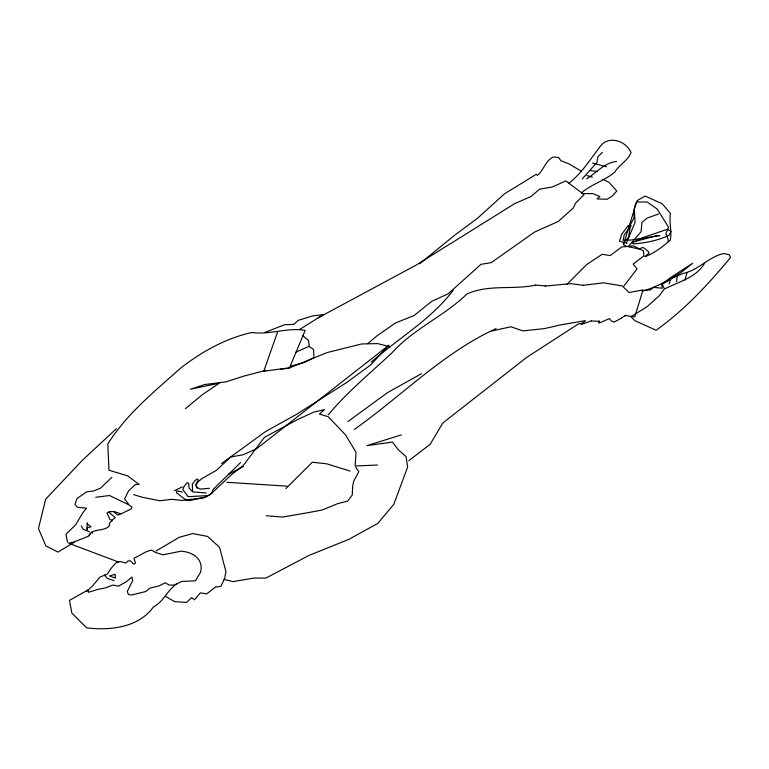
<?xml version="1.0" encoding="UTF-8"?>
<svg xmlns="http://www.w3.org/2000/svg" width="769" height="769" viewBox="0 0 769 769"><rect width="100%" height="100%" fill="white"/><g stroke="black" fill="none" stroke-linecap="round" stroke-linejoin="round"><path stroke-width="1.15" d="M87.176 522.67L87.147 529.937L87.137 527.678L91.04 526.861L87.282 523.727M676.595 281.617L677.258 275.84M599.166 321.029L598.772 323.172L609.471 318.626L611.153 320.827L614.066 322.134L621.227 318.26M684.871 280.06L686.967 272.947M669.232 283.848L670.703 279.157L661.388 284.761L670.895 277.369L692.725 263.238L681.123 272.447L662.484 283.655M277.58 331.997L263.777 371.225L289.5 367.813L305.158 330.41C287.558 327.2 269.717 335.034 251.78 332.516C225.769 338.264 202.112 351.587 181.128 367.678C154.867 391.219 126.683 413.78 107.795 444.011L108.987 470.224L127.625 475.848L139.151 484.46L135.315 484.508L128.548 490.93L124.578 498.985L128.279 503.705M626.524 242.639L635.079 222.356L634.348 209.841M704.298 263.661C695.955 277.676 678.969 281.694 665.281 288.625M624.005 285.837L637.078 268.948L633.185 264.094L643.855 255.875L643.49 250.925L633.483 245.907L621.621 247.003L610.298 255.558L602.146 254.318L586.68 264.555L567.032 284.299M328.382 414.77C347.213 392.017 370.245 373.138 391.786 353.038C413.289 328.872 443.963 316.309 466.918 293.989C488.757 284.069 512.856 290.086 535.618 285.116M582.287 178.879L596.975 162.413L597.849 156.809L602.406 152.416M453.383 290.048C431.073 319.558 398.573 338.091 371.139 362.161M623.217 243.312L628.667 237.14L630.436 224.827L634.117 217.377L633.762 211.85L634.886 205.775L637.222 200.584L645.143 196.047L662.205 203.766L670.472 213.417C668.876 222.452 672.087 231.306 670.26 240.236C662.609 246.666 654.467 253.251 644.951 256.673L649.046 253.174L648.478 251.713L644.48 248.233L642.701 247.522L638.837 248.993L626.552 246.311L623.476 244.705L636.607 201.997L647.238 202.026L657.216 209.043L668.588 227.268L665.887 233.584L668.021 239.015L668.184 241.562M240.562 462.515C231.488 471.753 222.126 480.308 213.061 489.574L211.735 493.237L209.206 495.053L203.179 497.793L189.087 500.686L185.416 499.629L176.476 492.727L176.908 490.843L182.282 492.083M88.925 535.455L90.3 534.032M285.866 488.565L312.32 462.246L326.738 463.813L350.068 471.051M629.138 245.58L641.125 231.613L641.894 222.443L647.277 218.021L658.524 214.051M111.899 477.203L100.508 488.2L93.318 491.074L86.801 491.785L76.91 498.591L74.997 504.493L77.563 507.348L86.484 508.155L83.004 512.51L75.727 524.641L65.932 534.368L67.605 542.241M86.743 591.399L92.78 585.661L99.97 577.115L107.439 574.03L110.842 568.637L116.09 562.735L119.762 561.524L125.962 563.023L128.096 560.928L130.48 560.803L133.768 564.235L135.45 563.023L134.008 558.102C140.102 555.718 145.187 551.133 151.695 550.133L155.396 552.411L162.932 554.824L181.042 551.2A36.518 22.484 -22.6 0 1 200.469 572.396L195.393 580.855L181.936 581.431L173.986 585.142L169.036 585.007L165.412 582.787L158.741 586.036L149.868 588.102L145.937 591.486L131.797 594.985L128.423 594.562L127.289 591.534L132.643 580.614L131.903 577.058L126.203 581.825L118.474 586.113L112.822 585.065L105.161 588.006L98.278 589.256L88.512 592.284L88.041 589.91L69.479 600.378L71.825 613.018L86.676 627.869C110.227 630.676 138.545 627.61 153.473 606.924C164.018 601.464 167.277 589.833 177.101 583.758M568.916 183.233C582.508 172.65 591.198 157.789 601.675 144.601C610.817 135.594 626.408 141.659 631.08 152.541C627.84 160.74 619.083 164.806 614.642 172.256C604.636 180.667 591.669 184.214 581.537 192.692M116.427 428.641L82.562 460.102L45.679 499.158L38.45 528.572L45.89 545.903L57.983 552.084L74.583 542.049M367.726 343.647L377.041 335.842L395.199 323.115L414.203 315.453L431.63 301.381L448.202 293.758L481.019 264.305L491.237 262.652L534.368 232.19L558.323 221.424L573.289 207.995L575.462 203.324L584.075 194.595L565.801 180.907L552.411 186.973L539.617 189.184L530.86 196.595L514.769 203.583L415.894 265.238L318.212 317.78M185.435 408.656L202.535 394.584L219.203 383.212L190.443 389.21L204.641 384.538L225.769 381.905L243.956 376.079L266.093 370.293M419.576 263.854L454.787 235.112L477.53 218.252L504.474 193.846L536.185 174.361L537.473 175.303C543.683 170.314 545.471 160.779 553.055 157.059L558.525 157.385L560.822 160.673L568.752 163.778L581.22 171.112M354.269 429.477C401.562 396.141 442.963 352.884 496.111 328.584M408.695 460.775L430.246 444.203L442.665 423.248L444.713 421.499L526.592 357.45L578.336 323.941L583.748 323.018M348.001 421.508L387.624 392.555L421.508 373.667M221.578 463.524L265.613 431.534L296.728 414.222L346.598 382.578L370.735 364.881L388.96 345.146L256.394 448.904L242.812 454.835L230.719 456.978L216.435 470.33L201.757 478.693L196.008 483.663L196.008 486.095L197.373 487.661L200.488 489.113L209.351 488.267M586.689 178.841C596.34 172.65 604.54 162.807 616.507 161.452M111.563 520.373L115.254 517.729L108.871 512.106M621.304 318.106L625.851 315.213M299.679 329.411L323.489 314.559L312.406 315.992L298.285 320.317L293.825 324.364L284.549 324.739L265.103 332.362M156.011 551.008L179.264 537.3L192.769 533.571L207.601 536.426L219.578 547.384L225.913 571.617L224.75 578.115L220.857 586.401L215.733 586.958L206.659 593.908L200.411 592.832L194.432 599.83L191.654 597.58L186.627 602.435L174.659 601.656L165.546 596.379M120.387 513.75L117.811 515.22L113.601 511.548M243.273 466.514L228.364 474.367M174.284 490.728L182.397 486.902M631.916 242.744L643.538 237.419L667.415 229.249L671.029 231.479L669.03 235.295C658.024 240.553 645.412 243.023 633.281 243.908L631.916 242.341L657.168 235.574L659.946 235.574L630.965 240.024L623.226 240.476L624.178 234.853L631.262 225.653L627.994 225.884L621.775 234.151L619.487 241.168L627.023 243.417M296.075 352.096L309.013 346.348L313.531 349.453L314.002 357.498L304.091 362.612L290.346 366.227M591.515 320.731L581.306 324.48L585.488 320.635L560.034 324.989L544.587 328.574L522.939 330.901L510.895 326.777L491.679 331.035M643.134 290.836C657.716 287.097 670.03 278.147 684.141 273.187C698.915 269.717 709.037 256.702 723.658 253.53L729.243 254.75L730.55 257.5C708.287 284.299 684.612 309.936 656.111 330.247L634.992 320.74L630.849 316.741L646.825 306.879L659.129 295.921L664.464 288.856L661.811 283.521L662.176 288.24L653.698 287.346L650.449 289.836L642.144 290.692M401.303 434.908L366.948 445.645L392.469 442.088L398.236 449.692L406.022 456.575L407.657 466.898L393.843 504.262L377.81 523.401L348.78 539.386L308.984 555.429L265.968 578.038L253.789 578.105L232.911 581.614L224.135 579.422M95.731 497.283L109.477 495.524L129.134 504.954L131.845 507.098L131.172 508.876L120.944 513.942L114.197 511.529L109.429 511.702L107.035 512.971L109.871 519.315L112.197 520.776L110.073 522.295L109.342 523.785L109.669 525.246L108.371 526.909C102.95 530.85 95.433 529.091 90.271 533.196L89.041 535.945L74.122 541.943L68.624 543.212L118.368 561.956M583.19 285.337L603.463 282.829L622.15 285.876L629.071 292.528L642.99 289.923L634.771 316.934L625.034 315.53M208.005 495.621L188.001 496.649L182.791 489.449L184.147 486.383L187.146 482.653L188.722 483.22L188.972 487.863L192.163 491.401M545.183 286.068L570.848 283.665L583.575 285.289M280.868 369.062L288.298 368.389L327.248 352.538L361.497 343.983L377.685 343.599L390.171 346.829M377.454 465.034L355.143 466.004L356.057 452.316L345.608 434.994L328.238 416.692L319.423 414.107L324.451 409.656L313.627 412.146L296.651 420.066L264.449 437.34L243.167 465.62L231.248 474.848L211.09 493.823L205.006 497.495L182.08 500.446L171.612 499.321L159.894 500.754L142.255 497.255L133.643 494.64M582.027 193.509L593.13 193.653L599.83 196.499L597.023 198.911L607.01 199.286L612.172 196.153L616.776 190.991L609.048 182.368L602.79 179.206M226.778 482.298L287.02 486.162M591.505 320.99L599.032 321.288M535.541 285.107L545.663 285.895M206.352 492.967L192.635 491.91L192.308 484.21L194.778 480.74L197.393 478.991L198.248 479.798L196.268 485.066L197.095 488.267M266.334 515.749L282.425 517.085L307.677 512.75L322.24 509.972L337.927 503.541L347.675 501.09L352.289 494.948L352.663 485.902L353.73 481.173L358.796 471.724L355.759 467.254M590.342 170.564L597.475 171.525M592.399 177.149L586.901 175.582M592.514 163.057L606.51 166.748M114.004 580.653L107.487 578.528L104.517 575.154M114.591 577.846L109.506 575.943L115.119 574.356L115.465 578.077M89.464 531.792L83.263 529.322L81.331 525.89M302.505 335.438L308.513 340.561L309.301 346.021M91.674 532.196L92.415 533.369"/></g></svg>
